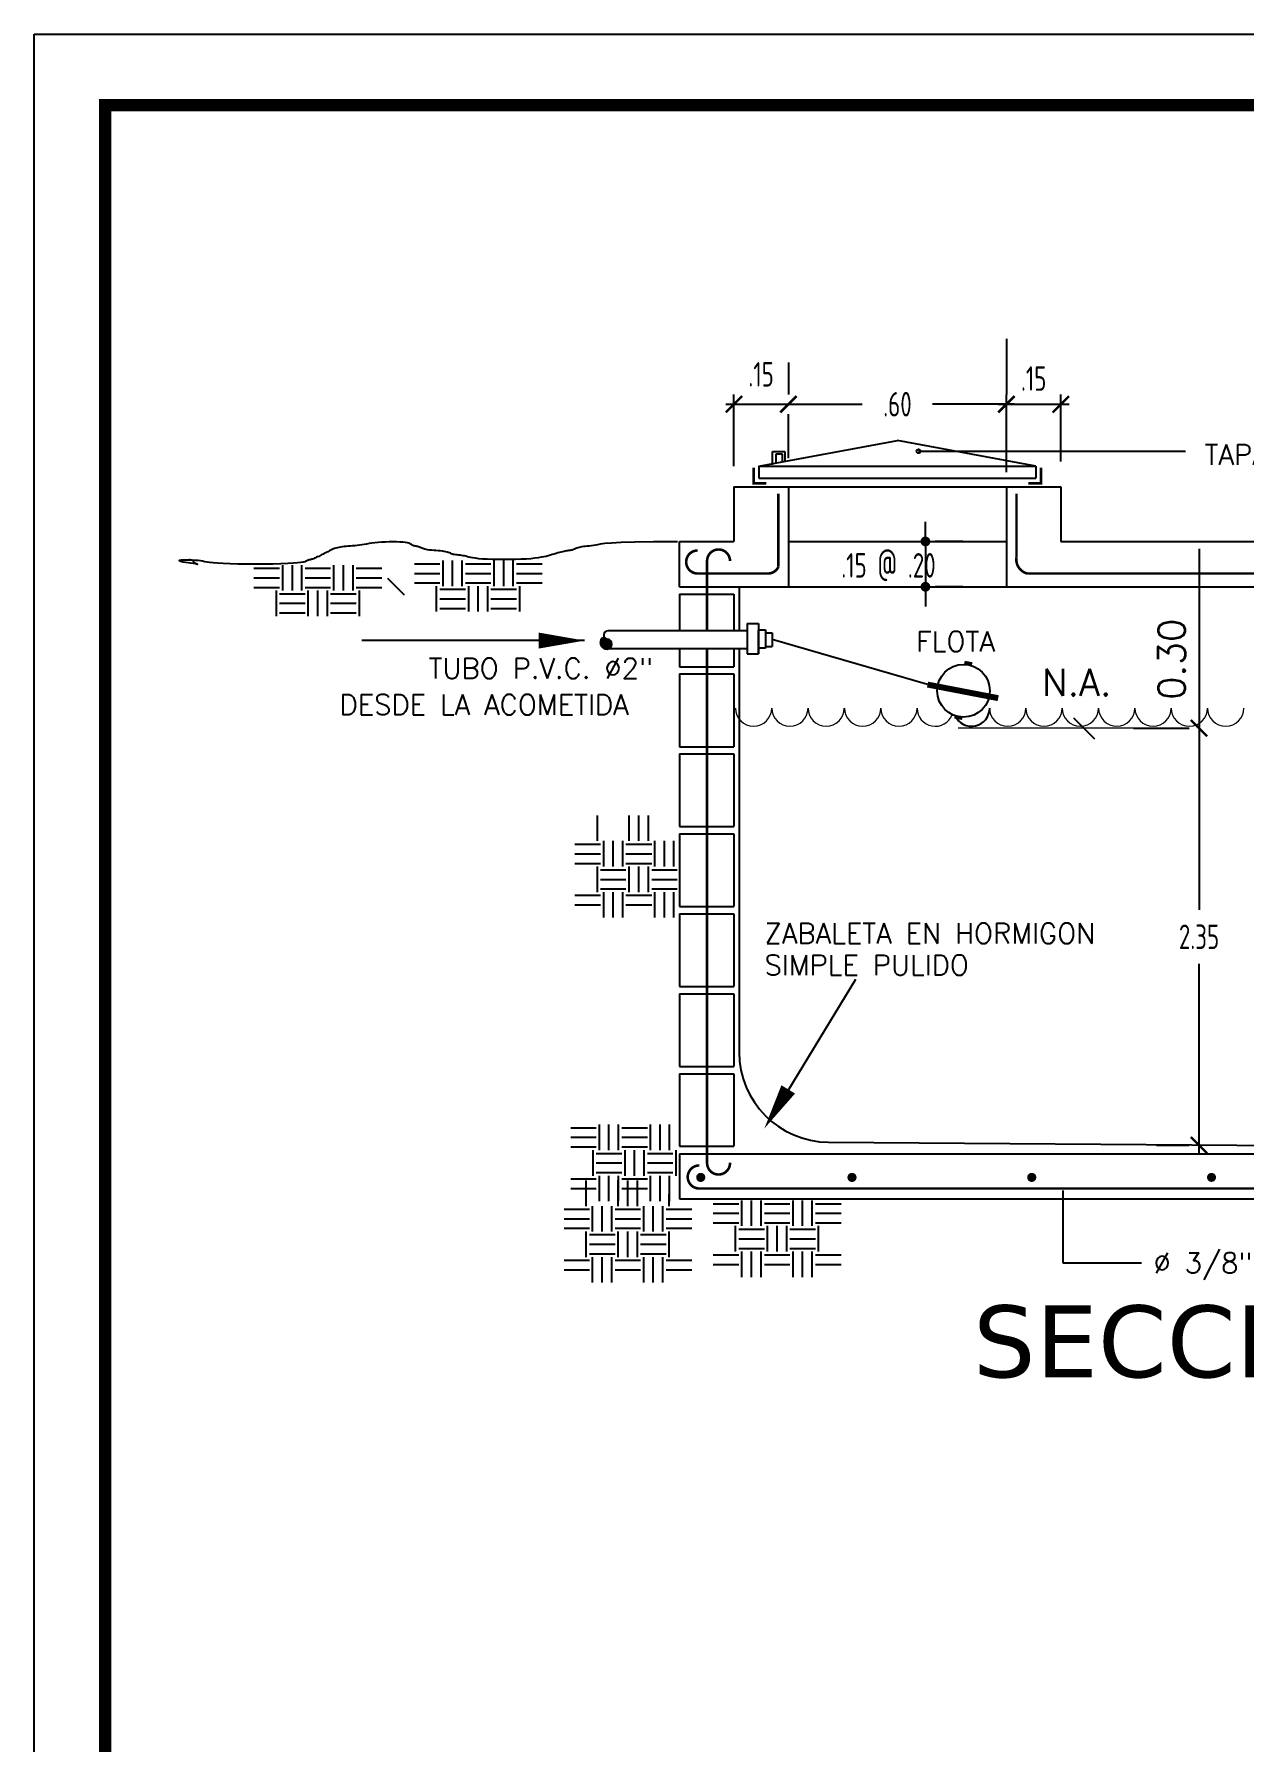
# Model space of a CAD drawing. Header units: feet. Extents: x 1019 to 2236, y -546 to 122.
# Drawn here: x 1054.27 to 1061.67, y -384.56 to -374.12 of the extents above; entities that cross this region are included whole.
import ezdxf
from ezdxf.enums import TextEntityAlignment as Align

# ---------------------------------------------------------------- set-up
doc = ezdxf.new("R2010")
doc.units = ezdxf.units.FT
doc.header["$LTSCALE"] = 0.05
doc.header["$MEASUREMENT"] = 0
doc.layers.add('CASCARON', color=9, linetype='Continuous', lineweight=20)
doc.layers.add('TEXTSANI', color=7, linetype='Continuous', lineweight=35)
for name, color, linetype in [('DIM', 10, 'Continuous'), ('DIN-SANT.', 7, 'Continuous'), ('ELEV-2PL', 31, 'Continuous'), ('MARCO', 1, 'Continuous'), ('OSCAR', 7, 'Continuous'), ('TEXTO-1', 2, 'Continuous')]:
    doc.layers.add(name, color=color, linetype=linetype)
doc.styles.add('Arch-Dim', font='romans.shx', dxfattribs={"width": 0.75})
doc.styles.add('DIM', font='DIM.shx', dxfattribs={"width": 0.8, "height": 0.15})
doc.styles.add('RD290', font='verdana.ttf', dxfattribs={"height": 0.38})
doc.dimstyles.new('DIM', dxfattribs={"dimtxt": 0.15, "dimasz": 0.06, "dimexe": 0.06, "dimexo": 0.4, "dimgap": 0.09, "dimtad": 0, "dimtih": 1, "dimtoh": 1, "dimzin": 0, "dimdsep": 46, "dimtxsty": 'DIM', "dimblk": 'DOT', "dimcen": 0.06, "dimdle": 0.05, "dimclrd": 1, "dimclre": 1, "dimclrt": 7, "dimaunit": 1, "dimadec": 3, "dimazin": 0, "dimtfac": 1, "dimtofl": 0, "dimtmove": 1, "dimatfit": 1, "dimldrblk": 'CLOSEDBLANK', "dimfxl": 0.06, "dimtolj": 1, "dimtzin": 0, "dimarcsym": 0})

# ---------------------------------------------------------------- blocks, each defined once
blk = doc.blocks.new('_ArchTick')
at = {"color": 0, "linetype": 'ByBlock', "const_width": 0.15}
blk.add_lwpolyline([(-0.5, -0.5), (0.5, 0.5)], dxfattribs=at)
blk = doc.blocks.new('*D75')
at = {"layer": 'Defpoints', "color": 0, "transparency": 16777216}
for p in [(1058.884, -376.315), (1060.217, -376.386), (1060.217, -376.386)]:
    blk.add_point(p, dxfattribs=at)
at = {"layer": 'DIN-SANT.', "color": 1, "lineweight": -2, "transparency": 16777216}
for p, q in [((1060.217, -375.986), (1060.217, -376.326)), ((1058.834, -376.386), (1059.335, -376.386)), ((1060.267, -376.386), (1059.766, -376.386)), ((1058.884, -376.715), (1058.884, -376.446))]:
    blk.add_line(p, q, dxfattribs=at)
at = {"layer": 'DIN-SANT.', "color": 1, "lineweight": -2, "transparency": 16777216, "xscale": 0.1, "yscale": 0.1, "zscale": 0.1, "rotation": 180}
blk.add_blockref('_ArchTick', (1058.884, -376.386), dxfattribs=at)
at = {"layer": 'DIN-SANT.', "color": 1, "lineweight": -2, "transparency": 16777216, "xscale": 0.1, "yscale": 0.1, "zscale": 0.1}
blk.add_blockref('_ArchTick', (1060.217, -376.386), dxfattribs=at)
at = {"layer": 'DIN-SANT.', "color": 7, "transparency": 16777216, "insert": (1059.551, -376.386), "char_height": 0.15, "attachment_point": 5, "style": 'DIM'}
blk.add_mtext('\\A1;.60', dxfattribs=at)
blk = doc.blocks.new('_ClosedBlank')
at = {"layer": 'DIM', "color": 0, "lineweight": -2}
for p, q in [((-1, 0.17), (0, 0)), ((-1, 0.17), (-1, -0.17)), ((0, 0), (-1, -0.17))]:
    blk.add_line(p, q, dxfattribs=at)
blk = doc.blocks.new('*D76')
at = {"layer": 'Defpoints', "color": 0, "transparency": 16777216}
for p in [(1058.884, -376.386), (1058.884, -376.53), (1058.551, -377.164)]:
    blk.add_point(p, dxfattribs=at)
at = {"layer": 'DIN-SANT.', "color": 1, "lineweight": -2, "transparency": 16777216}
for p, q in [((1058.884, -376.13), (1058.884, -376.326)), ((1058.501, -376.386), (1058.934, -376.386)), ((1058.551, -376.764), (1058.551, -376.326))]:
    blk.add_line(p, q, dxfattribs=at)
at = {"layer": 'DIN-SANT.', "color": 1, "lineweight": -2, "transparency": 16777216, "xscale": 0.1, "yscale": 0.1, "zscale": 0.1, "rotation": 180}
blk.add_blockref('_ArchTick', (1058.551, -376.386), dxfattribs=at)
at = {"layer": 'DIN-SANT.', "color": 1, "lineweight": -2, "transparency": 16777216, "xscale": 0.1, "yscale": 0.1, "zscale": 0.1}
blk.add_blockref('_ArchTick', (1058.884, -376.386), dxfattribs=at)
at = {"layer": 'DIN-SANT.', "color": 7, "transparency": 16777216, "insert": (1058.717, -376.203), "char_height": 0.15, "attachment_point": 5, "style": 'DIM'}
blk.add_mtext('\\A1;.15', dxfattribs=at)
blk = doc.blocks.new('*X20')
at = {"color": 0}
for p, q in [((5.5664, 9.1585), (5.5789, 9.171)), ((5.5664, 9.1567), (5.5798, 9.1702)), ((5.5665, 9.1551), (5.5808, 9.1694)), ((5.5666, 9.1605), (5.5781, 9.172)), ((5.5668, 9.1536), (5.5819, 9.1687)), ((5.5672, 9.1628), (5.5774, 9.1731)), ((5.5672, 9.1522), (5.5831, 9.1682)), ((5.5676, 9.1509), (5.5845, 9.1677)), ((5.5682, 9.1497), (5.586, 9.1675)), ((5.5686, 9.166), (5.5752, 9.1726)), ((5.5688, 9.1485), (5.5875, 9.1672)), ((5.5695, 9.1474), (5.5888, 9.1668)), ((5.5702, 9.1464), (5.5901, 9.1663)), ((5.5711, 9.1455), (5.5912, 9.1657)), ((5.572, 9.1446), (5.5923, 9.165)), ((5.5729, 9.1438), (5.5933, 9.1642)), ((5.5739, 9.143), (5.5942, 9.1633)), ((5.575, 9.1424), (5.595, 9.1624)), ((5.5762, 9.1417), (5.5958, 9.1613)), ((5.5774, 9.1412), (5.5964, 9.1602)), ((5.5787, 9.1407), (5.597, 9.159)), ((5.5801, 9.1404), (5.5974, 9.1577)), ((5.5816, 9.1401), (5.5978, 9.1563)), ((5.5832, 9.14), (5.598, 9.1547)), ((5.5851, 9.14), (5.598, 9.153)), ((5.5871, 9.1403), (5.5977, 9.1509)), ((5.5897, 9.1411), (5.5969, 9.1483))]:
    blk.add_line(p, q, dxfattribs=at)
blk = doc.blocks.new('*D82')
at = {"layer": 'Defpoints', "color": 0, "transparency": 16777216}
for p in [(1060.55, -376.386), (1060.217, -377.202), (1060.55, -377.136)]:
    blk.add_point(p, dxfattribs=at)
at = {"layer": 'DIN-SANT.', "color": 1, "lineweight": -2, "transparency": 16777216}
for p, q in [((1060.167, -376.386), (1060.6, -376.386)), ((1060.217, -376.802), (1060.217, -376.326)), ((1060.55, -376.736), (1060.55, -376.326))]:
    blk.add_line(p, q, dxfattribs=at)
at = {"layer": 'DIN-SANT.', "color": 1, "lineweight": -2, "transparency": 16777216, "xscale": 0.1, "yscale": 0.1, "zscale": 0.1, "rotation": 180}
blk.add_blockref('_ArchTick', (1060.217, -376.386), dxfattribs=at)
at = {"layer": 'DIN-SANT.', "color": 1, "lineweight": -2, "transparency": 16777216, "xscale": 0.1, "yscale": 0.1, "zscale": 0.1}
blk.add_blockref('_ArchTick', (1060.55, -376.386), dxfattribs=at)
at = {"layer": 'DIN-SANT.', "color": 7, "transparency": 16777216, "insert": (1060.384, -376.229), "char_height": 0.15, "attachment_point": 5, "style": 'DIM'}
blk.add_mtext('\\A1;.15', dxfattribs=at)
blk = doc.blocks.new('DOT')
at = {"color": 0, "linetype": 'ByBlock'}
blk.add_line((-0.5, 0), (-1, 0), dxfattribs=at)
at = {"color": 0, "linetype": 'ByBlock', "const_width": 0.5}
blk.add_lwpolyline([(-0.25, 0, 1), (0.25, 0, 1)], format="xyb", close=True, dxfattribs=at)
blk = doc.blocks.new('*D114')
at = {"layer": 'Defpoints', "color": 0, "transparency": 16777216}
for p in [(1059.551, -377.225), (1059.551, -377.502), (1059.722, -377.502)]:
    blk.add_point(p, dxfattribs=at)
at = {"layer": 'DIN-SANT.', "color": 1, "lineweight": -2, "transparency": 16777216}
for p, q in [((1059.722, -377.165), (1059.722, -377.105)), ((1059.722, -377.225), (1059.722, -377.502)), ((1059.951, -377.225), (1059.782, -377.225)), ((1059.951, -377.502), (1059.782, -377.502)), ((1059.722, -377.562), (1059.722, -377.622))]:
    blk.add_line(p, q, dxfattribs=at)
at = {"layer": 'DIN-SANT.', "color": 1, "lineweight": -2, "transparency": 16777216, "xscale": 0.06, "yscale": 0.06, "zscale": 0.06}
for p, rotation in [((1059.722, -377.225), 270), ((1059.722, -377.502), 90)]:
    blk.add_blockref('DOT', p, dxfattribs=dict(at, rotation=rotation))
at = {"layer": 'DIN-SANT.', "color": 7, "transparency": 16777216, "insert": (1059.496, -377.382), "char_height": 0.15, "attachment_point": 5, "style": 'DIM'}
blk.add_mtext('\\A1;.15 @ .20', dxfattribs=at)
blk = doc.blocks.new('_DOT')
at = {"color": 0, "linetype": 'ByBlock'}
blk.add_line((-0.5, 0), (-1, 0), dxfattribs=at)
at = {"color": 0, "linetype": 'ByBlock', "const_width": 0.5}
blk.add_lwpolyline([(-0.25, 0, 1), (0.25, 0, 1)], format="xyb", close=True, dxfattribs=at)
blk = doc.blocks.new('*D94')
at = {"layer": 'Defpoints', "color": 0, "transparency": 16777216}
for p in [(1061.395, -378.367), (1061.395, -380.916), (1061.535, -380.916)]:
    blk.add_point(p, dxfattribs=at)
at = {"layer": 'DIN-SANT.', "color": 1, "lineweight": -2, "transparency": 16777216}
for p, q in [((1060.995, -378.367), (1061.335, -378.367)), ((1061.395, -378.317), (1061.395, -379.477)), ((1061.395, -380.966), (1061.395, -379.807)), ((1061.135, -380.916), (1061.335, -380.916))]:
    blk.add_line(p, q, dxfattribs=at)
at = {"layer": 'DIN-SANT.', "color": 1, "lineweight": -2, "transparency": 16777216, "xscale": 0.1, "yscale": 0.1, "zscale": 0.1}
for p, rotation in [((1061.395, -378.367), 90), ((1061.395, -380.916), 270)]:
    blk.add_blockref('_ArchTick', p, dxfattribs=dict(at, rotation=rotation))
at = {"layer": 'DIN-SANT.', "color": 7, "transparency": 16777216, "insert": (1061.395, -379.642), "char_height": 0.15, "attachment_point": 5, "style": 'DIM'}
blk.add_mtext('\\A1;2.35', dxfattribs=at)

msp = doc.modelspace()

# ---------------------------------------------------------------- linework, layer by layer
at = {"linetype": 'Continuous'}
for p, q in [((1058.704, -376.765), (1059.551, -376.608)), ((1058.786, -376.756), (1058.786, -376.674)), ((1058.786, -376.674), (1058.863, -376.674)), ((1058.849, -376.692), (1058.808, -376.692)), ((1058.808, -376.692), (1058.808, -376.747)), ((1058.849, -376.738), (1058.849, -376.692)), ((1058.863, -376.674), (1058.863, -376.738)), ((1060.397, -376.765), (1059.551, -376.608)), ((1059.68, -376.673), (1061.312, -376.673)), ((1058.704, -376.765), (1060.397, -376.765)), ((1058.704, -376.765), (1058.704, -376.838)), ((1060.397, -376.765), (1060.397, -376.838)), ((1058.704, -376.838), (1060.397, -376.838)), ((1058.884, -377.225), (1060.217, -377.225)), ((1058.987, -377.225), (1059.476, -377.225)), ((1058.583, -377.502), (1058.583, -377.771)), ((1058.884, -377.502), (1060.217, -377.502)), ((1058.631, -377.727), (1058.701, -377.727)), ((1058.631, -377.727), (1058.631, -377.913)), ((1058.701, -377.727), (1058.701, -377.913)), ((1057.638, -377.831), (1056.275, -377.831)), ((1057.795, -377.771), (1057.78, -377.771)), ((1058.205, -377.771), (1057.795, -377.771)), ((1058.631, -377.771), (1058.205, -377.771)), ((1058.701, -377.766), (1058.744, -377.766)), ((1058.701, -377.913), (1058.701, -377.77)), ((1058.744, -377.766), (1058.744, -377.878)), ((1058.744, -377.783), (1058.785, -377.783)), ((1058.785, -377.783), (1058.785, -377.867)), ((1059.735, -378.1), (1058.785, -377.825)), ((1058.631, -377.882), (1057.778, -377.882)), ((1058.583, -377.882), (1058.583, -380.347)), ((1058.631, -377.913), (1058.701, -377.913)), ((1058.744, -377.878), (1058.701, -377.878)), ((1058.744, -377.867), (1058.785, -377.867)), ((1057.553, -380.81), (1057.709, -380.81)), ((1057.553, -380.868), (1057.709, -380.868)), ((1057.729, -380.947), (1057.729, -380.79)), ((1057.787, -380.947), (1057.787, -380.79)), ((1057.846, -380.947), (1057.846, -380.79)), ((1057.865, -380.81), (1058.022, -380.81)), ((1057.865, -380.868), (1058.022, -380.868)), ((1058.041, -380.947), (1058.041, -380.79)), ((1058.1, -380.947), (1058.1, -380.79)), ((1058.158, -380.947), (1058.158, -380.79)), ((1057.553, -380.927), (1057.709, -380.927)), ((1057.69, -381.103), (1057.69, -380.947)), ((1057.709, -380.966), (1057.865, -380.966)), ((1057.865, -380.927), (1058.022, -380.927)), ((1057.885, -381.103), (1057.885, -380.947)), ((1057.944, -381.103), (1057.944, -380.947)), ((1058.002, -381.103), (1058.002, -380.947)), ((1058.022, -380.966), (1058.178, -380.966)), ((1058.197, -381.103), (1058.197, -380.947)), ((1059.13, -380.898), (1064.76, -380.94)), ((1057.709, -381.025), (1057.865, -381.025)), ((1057.709, -381.083), (1057.865, -381.083)), ((1058.022, -381.025), (1058.178, -381.025)), ((1058.022, -381.083), (1058.178, -381.083)), ((1057.553, -381.122), (1057.709, -381.122)), ((1057.553, -381.181), (1057.709, -381.181)), ((1057.648, -381.288), (1057.648, -381.131)), ((1057.729, -381.259), (1057.729, -381.103)), ((1057.787, -381.259), (1057.787, -381.103)), ((1057.844, -381.288), (1057.844, -381.131)), ((1057.846, -381.259), (1057.846, -381.103)), ((1057.865, -381.122), (1058.022, -381.122)), ((1057.865, -381.181), (1058.022, -381.181)), ((1057.902, -381.288), (1057.902, -381.131)), ((1057.961, -381.288), (1057.961, -381.131)), ((1058.041, -381.259), (1058.041, -381.103)), ((1058.1, -381.259), (1058.1, -381.103)), ((1058.158, -381.259), (1058.158, -381.103)), ((1057.687, -381.444), (1057.687, -381.288)), ((1057.746, -381.444), (1057.746, -381.288)), ((1057.804, -381.444), (1057.804, -381.288)), ((1058, -381.444), (1058, -381.288)), ((1058.058, -381.444), (1058.058, -381.288)), ((1058.117, -381.444), (1058.117, -381.288)), ((1058.156, -381.288), (1058.156, -381.215)), ((1058.425, -381.274), (1058.581, -381.274)), ((1058.6, -381.41), (1058.6, -381.254)), ((1058.659, -381.41), (1058.659, -381.254)), ((1058.718, -381.41), (1058.718, -381.254)), ((1058.737, -381.274), (1058.893, -381.274)), ((1058.913, -381.41), (1058.913, -381.254)), ((1058.971, -381.41), (1058.971, -381.254)), ((1059.03, -381.41), (1059.03, -381.254)), ((1059.049, -381.274), (1059.206, -381.274)), ((1060.562, -381.194), (1060.562, -381.635)), ((1057.512, -381.307), (1057.668, -381.307)), ((1057.512, -381.366), (1057.668, -381.366)), ((1057.824, -381.307), (1057.98, -381.307)), ((1057.824, -381.366), (1057.98, -381.366)), ((1058.136, -381.307), (1058.293, -381.307)), ((1058.136, -381.366), (1058.293, -381.366)), ((1058.425, -381.332), (1058.581, -381.332)), ((1058.425, -381.391), (1058.581, -381.391)), ((1058.737, -381.332), (1058.893, -381.332)), ((1058.737, -381.391), (1058.893, -381.391)), ((1059.049, -381.332), (1059.206, -381.332)), ((1059.049, -381.391), (1059.206, -381.391)), ((1057.512, -381.424), (1057.668, -381.424)), ((1057.648, -381.6), (1057.648, -381.444)), ((1057.668, -381.463), (1057.824, -381.463)), ((1057.824, -381.424), (1057.98, -381.424)), ((1057.844, -381.6), (1057.844, -381.444)), ((1057.902, -381.6), (1057.902, -381.444)), ((1057.961, -381.6), (1057.961, -381.444)), ((1057.98, -381.463), (1058.136, -381.463)), ((1058.136, -381.424), (1058.293, -381.424)), ((1058.156, -381.6), (1058.156, -381.444)), ((1058.561, -381.567), (1058.561, -381.41)), ((1058.581, -381.43), (1058.737, -381.43)), ((1058.581, -381.488), (1058.737, -381.488)), ((1058.757, -381.567), (1058.757, -381.41)), ((1058.815, -381.567), (1058.815, -381.41)), ((1058.874, -381.567), (1058.874, -381.41)), ((1058.893, -381.43), (1059.049, -381.43)), ((1058.893, -381.488), (1059.049, -381.488)), ((1059.069, -381.567), (1059.069, -381.41)), ((1057.668, -381.522), (1057.824, -381.522)), ((1057.668, -381.581), (1057.824, -381.581)), ((1057.687, -381.756), (1057.687, -381.6)), ((1057.746, -381.756), (1057.746, -381.6)), ((1057.804, -381.756), (1057.804, -381.6)), ((1057.98, -381.522), (1058.136, -381.522)), ((1057.98, -381.581), (1058.136, -381.581)), ((1058, -381.756), (1058, -381.6)), ((1058.058, -381.756), (1058.058, -381.6)), ((1058.117, -381.756), (1058.117, -381.6)), ((1058.425, -381.586), (1058.581, -381.586)), ((1058.581, -381.547), (1058.737, -381.547)), ((1058.6, -381.723), (1058.6, -381.567)), ((1058.659, -381.723), (1058.659, -381.567)), ((1058.718, -381.723), (1058.718, -381.567)), ((1058.737, -381.586), (1058.893, -381.586)), ((1058.893, -381.547), (1059.049, -381.547)), ((1058.913, -381.723), (1058.913, -381.567)), ((1058.971, -381.723), (1058.971, -381.567)), ((1059.03, -381.723), (1059.03, -381.567)), ((1059.049, -381.586), (1059.206, -381.586)), ((1057.512, -381.62), (1057.668, -381.62)), ((1057.512, -381.678), (1057.668, -381.678)), ((1057.824, -381.62), (1057.98, -381.62)), ((1057.824, -381.678), (1057.98, -381.678)), ((1058.136, -381.62), (1058.293, -381.62)), ((1058.136, -381.678), (1058.293, -381.678)), ((1058.425, -381.645), (1058.581, -381.645)), ((1058.737, -381.645), (1058.893, -381.645)), ((1059.049, -381.645), (1059.206, -381.645)), ((1060.562, -381.635), (1061.043, -381.635))]:
    msp.add_line(p, q, dxfattribs=at)
at = {"color": 31, "linetype": 'Continuous'}
for p, q in [((1055.616, -377.389), (1055.772, -377.389)), ((1055.792, -377.525), (1055.792, -377.369)), ((1055.851, -377.525), (1055.851, -377.369)), ((1055.909, -377.525), (1055.909, -377.369)), ((1055.929, -377.389), (1056.085, -377.389)), ((1056.104, -377.525), (1056.104, -377.369)), ((1056.163, -377.525), (1056.163, -377.369)), ((1056.222, -377.525), (1056.222, -377.369)), ((1056.241, -377.389), (1056.397, -377.389)), ((1056.597, -377.361), (1056.753, -377.361)), ((1056.597, -377.42), (1056.753, -377.42)), ((1056.773, -377.498), (1056.773, -377.342)), ((1056.831, -377.498), (1056.831, -377.342)), ((1056.89, -377.498), (1056.89, -377.342)), ((1056.909, -377.361), (1057.065, -377.361)), ((1056.909, -377.42), (1057.065, -377.42)), ((1057.085, -377.498), (1057.085, -377.342)), ((1057.143, -377.498), (1057.143, -377.342)), ((1057.202, -377.498), (1057.202, -377.342)), ((1057.222, -377.361), (1057.378, -377.361)), ((1057.222, -377.42), (1057.378, -377.42)), ((1055.616, -377.447), (1055.772, -377.447)), ((1055.616, -377.506), (1055.772, -377.506)), ((1055.753, -377.682), (1055.753, -377.525)), ((1055.929, -377.447), (1056.085, -377.447)), ((1055.929, -377.506), (1056.085, -377.506)), ((1055.948, -377.682), (1055.948, -377.525)), ((1056.007, -377.682), (1056.007, -377.525)), ((1056.065, -377.682), (1056.065, -377.525)), ((1056.241, -377.447), (1056.397, -377.447)), ((1056.241, -377.506), (1056.397, -377.506)), ((1056.261, -377.682), (1056.261, -377.525)), ((1056.537, -377.554), (1056.434, -377.451)), ((1056.597, -377.478), (1056.753, -377.478)), ((1056.733, -377.654), (1056.733, -377.498)), ((1056.753, -377.517), (1056.909, -377.517)), ((1056.909, -377.478), (1057.065, -377.478)), ((1056.929, -377.654), (1056.929, -377.498)), ((1056.987, -377.654), (1056.987, -377.498)), ((1057.046, -377.654), (1057.046, -377.498)), ((1057.065, -377.517), (1057.222, -377.517)), ((1057.222, -377.478), (1057.378, -377.478)), ((1057.241, -377.654), (1057.241, -377.498)), ((1055.772, -377.545), (1055.929, -377.545)), ((1055.772, -377.603), (1055.929, -377.603)), ((1056.085, -377.545), (1056.241, -377.545)), ((1056.085, -377.603), (1056.241, -377.603)), ((1056.753, -377.576), (1056.909, -377.576)), ((1056.753, -377.635), (1056.909, -377.635)), ((1057.065, -377.576), (1057.222, -377.576)), ((1057.065, -377.635), (1057.222, -377.635)), ((1055.772, -377.662), (1055.929, -377.662)), ((1056.085, -377.662), (1056.241, -377.662)), ((1060.627, -378.303), (1060.755, -378.431)), ((1057.716, -379.056), (1057.716, -378.9)), ((1057.911, -379.056), (1057.911, -378.9)), ((1057.97, -379.056), (1057.97, -378.9)), ((1058.028, -379.056), (1058.028, -378.9)), ((1057.579, -379.076), (1057.735, -379.076)), ((1057.755, -379.213), (1057.755, -379.056)), ((1057.813, -379.213), (1057.813, -379.056)), ((1057.872, -379.213), (1057.872, -379.056)), ((1057.891, -379.076), (1058.048, -379.076)), ((1058.067, -379.213), (1058.067, -379.056)), ((1058.126, -379.213), (1058.126, -379.056)), ((1058.184, -379.213), (1058.184, -379.056)), ((1057.579, -379.134), (1057.735, -379.134)), ((1057.579, -379.193), (1057.735, -379.193)), ((1057.891, -379.134), (1058.048, -379.134)), ((1057.891, -379.193), (1058.048, -379.193)), ((1057.716, -379.369), (1057.716, -379.213)), ((1057.735, -379.232), (1057.891, -379.232)), ((1057.735, -379.291), (1057.891, -379.291)), ((1057.911, -379.369), (1057.911, -379.213)), ((1057.97, -379.369), (1057.97, -379.213)), ((1058.028, -379.369), (1058.028, -379.213)), ((1058.048, -379.232), (1058.204, -379.232)), ((1058.048, -379.291), (1058.204, -379.291)), ((1057.579, -379.388), (1057.735, -379.388)), ((1057.735, -379.349), (1057.891, -379.349)), ((1057.755, -379.525), (1057.755, -379.369)), ((1057.813, -379.525), (1057.813, -379.369)), ((1057.872, -379.525), (1057.872, -379.369)), ((1057.891, -379.388), (1058.048, -379.388)), ((1058.048, -379.349), (1058.204, -379.349)), ((1058.067, -379.525), (1058.067, -379.369)), ((1058.126, -379.525), (1058.126, -379.369)), ((1058.184, -379.525), (1058.184, -379.369)), ((1057.579, -379.447), (1057.735, -379.447)), ((1057.891, -379.447), (1058.048, -379.447))]:
    msp.add_line(p, q, dxfattribs=at)
msp.add_lwpolyline([(1058.206, -377.227), (1058.059, -377.228), (1057.946, -377.229), (1057.862, -377.232), (1057.802, -377.235), (1057.761, -377.238), (1057.734, -377.241), (1057.717, -377.245), (1057.704, -377.247), (1057.692, -377.25), (1057.679, -377.251), (1057.666, -377.253), (1057.654, -377.254), (1057.642, -377.255), (1057.631, -377.256), (1057.621, -377.257), (1057.612, -377.259), (1057.604, -377.261), (1057.597, -377.263), (1057.591, -377.265), (1057.585, -377.268), (1057.58, -377.27), (1057.576, -377.273), (1057.571, -377.275), (1057.566, -377.277), (1057.561, -377.278), (1057.555, -377.279), (1057.549, -377.28), (1057.542, -377.281), (1057.535, -377.282), (1057.528, -377.283), (1057.52, -377.284), (1057.512, -377.286), (1057.503, -377.288), (1057.493, -377.29), (1057.484, -377.293), (1057.474, -377.295), (1057.463, -377.298), (1057.452, -377.302), (1057.44, -377.305), (1057.429, -377.309), (1057.416, -377.312), (1057.403, -377.316), (1057.388, -377.319), (1057.372, -377.322), (1057.354, -377.325), (1057.333, -377.328), (1057.309, -377.331), (1057.281, -377.333), (1057.25, -377.334), (1057.216, -377.335), (1057.181, -377.336), (1057.144, -377.336), (1057.109, -377.336), (1057.074, -377.335), (1057.042, -377.334), (1057.014, -377.333), (1056.991, -377.331), (1056.971, -377.328), (1056.955, -377.326), (1056.942, -377.323), (1056.93, -377.32), (1056.921, -377.318), (1056.912, -377.315), (1056.904, -377.313), (1056.895, -377.312), (1056.886, -377.31), (1056.877, -377.309), (1056.868, -377.308), (1056.859, -377.307), (1056.85, -377.307), (1056.842, -377.305), (1056.835, -377.304), (1056.829, -377.302), (1056.822, -377.3), (1056.817, -377.297), (1056.811, -377.295), (1056.804, -377.292), (1056.797, -377.29), (1056.789, -377.288), (1056.779, -377.286), (1056.768, -377.284), (1056.755, -377.283), (1056.742, -377.282), (1056.728, -377.281), (1056.715, -377.28), (1056.702, -377.279), (1056.689, -377.278), (1056.678, -377.277), (1056.669, -377.275), (1056.661, -377.273), (1056.654, -377.27), (1056.648, -377.268), (1056.643, -377.265), (1056.638, -377.263), (1056.633, -377.261), (1056.628, -377.259), (1056.623, -377.257), (1056.617, -377.256), (1056.612, -377.255), (1056.606, -377.254), (1056.601, -377.253), (1056.596, -377.252), (1056.591, -377.251), (1056.587, -377.25), (1056.584, -377.248), (1056.582, -377.246), (1056.579, -377.243), (1056.575, -377.241), (1056.57, -377.238), (1056.563, -377.236), (1056.554, -377.233), (1056.542, -377.232), (1056.526, -377.23), (1056.508, -377.229), (1056.487, -377.228), (1056.466, -377.228), (1056.443, -377.228), (1056.42, -377.229), (1056.397, -377.23), (1056.376, -377.232), (1056.356, -377.233), (1056.337, -377.236), (1056.32, -377.238), (1056.304, -377.241), (1056.289, -377.243), (1056.275, -377.246), (1056.261, -377.248), (1056.247, -377.25), (1056.233, -377.251), (1056.219, -377.252), (1056.206, -377.253), (1056.193, -377.254), (1056.18, -377.255), (1056.168, -377.256), (1056.156, -377.257), (1056.145, -377.259), (1056.135, -377.261), (1056.126, -377.263), (1056.117, -377.265), (1056.109, -377.268), (1056.102, -377.271), (1056.094, -377.275), (1056.087, -377.278), (1056.08, -377.281), (1056.074, -377.285), (1056.067, -377.288), (1056.06, -377.291), (1056.053, -377.295), (1056.046, -377.298), (1056.039, -377.302), (1056.032, -377.305), (1056.026, -377.309), (1056.019, -377.312), (1056.012, -377.316), (1056.005, -377.319), (1055.998, -377.322), (1055.992, -377.325), (1055.986, -377.328), (1055.98, -377.331), (1055.974, -377.333), (1055.969, -377.334), (1055.965, -377.336), (1055.961, -377.337), (1055.957, -377.337), (1055.953, -377.338), (1055.949, -377.339), (1055.946, -377.341), (1055.942, -377.342), (1055.939, -377.344), (1055.934, -377.346), (1055.927, -377.349), (1055.917, -377.351), (1055.903, -377.354), (1055.883, -377.356), (1055.857, -377.358), (1055.823, -377.36), (1055.781, -377.362), (1055.733, -377.363), (1055.68, -377.363), (1055.626, -377.363), (1055.571, -377.363), (1055.518, -377.363), (1055.47, -377.362), (1055.428, -377.36), (1055.394, -377.358), (1055.367, -377.356), (1055.346, -377.354), (1055.329, -377.351), (1055.315, -377.349), (1055.302, -377.346), (1055.289, -377.344), (1055.275, -377.342), (1055.258, -377.341), (1055.239, -377.34), (1055.22, -377.339), (1055.201, -377.339), (1055.185, -377.339), (1055.171, -377.34), (1055.162, -377.341), (1055.158, -377.342), (1055.161, -377.344), (1055.169, -377.346), (1055.182, -377.349), (1055.197, -377.351), (1055.213, -377.354), (1055.229, -377.356), (1055.244, -377.358), (1055.256, -377.36), (1055.264, -377.362), (1055.268, -377.363), (1055.27, -377.363), (1055.269, -377.363), (1055.267, -377.363), (1055.263, -377.362), (1055.259, -377.36), (1055.255, -377.358), (1055.252, -377.355), (1055.25, -377.352), (1055.247, -377.348), (1055.244, -377.345), (1055.24, -377.342), (1055.234, -377.34), (1055.227, -377.338), (1055.217, -377.338)], dxfattribs=at)
at = {"linetype": 'Continuous'}
msp.add_lwpolyline([(1057.358, -377.831, 0.0975, 0, 0), (1057.638, -377.831, 0, 0, 0)], format="xyseb", dxfattribs=at)
msp.add_circle((1059.68, -376.673), 0.0122, dxfattribs=at)
for centre, radius, start, end in [((1057.773, -377.844), 0.039, 112.3661, 276.8714), ((1057.773, -377.844), 0.0388, 112.3298, 276.8714), ((1057.78, -377.797), 0.0251, 91.5041, 263.1286), ((1057.78, -377.797), 0.0251, 206.4221, 263.1286), ((1057.774, -377.852), 0.0307, 276.8714, 83.1286), ((1057.774, -377.852), 0.0306, 276.8714, 83.1286), ((1059.134, -380.347), 0.551, 180, 269.5262)]:
    msp.add_arc(centre, radius, start, end, dxfattribs=at)
at = {"layer": 'CASCARON', "color": 11}
msp.add_line((1061.105, -378.367), (1059.923, -378.367), dxfattribs=at)
for points, const_width in [([(1058.672, -376.774), (1058.672, -376.87), (1058.749, -376.87)], 0.0159), ([(1060.429, -376.774), (1060.429, -376.87), (1060.352, -376.87)], 0.0159), ([(1058.315, -377.421), (1058.756, -377.421)], 0.0159), ([(1058.387, -377.771), (1058.387, -377.347)], 0.0159), ([(1060.345, -377.421), (1065.342, -377.421)], 0.0159), ([(1058.387, -381.025), (1058.387, -377.882)], 0.0159), ([(1059.735, -378.1), (1060.167, -378.183)], 0.0364), ([(1058.342, -381.181), (1065.35, -381.181)], 0.0159)]:
    msp.add_lwpolyline(points, dxfattribs=dict(at, const_width=const_width))
at = {"layer": 'CASCARON', "color": 11, "const_width": 0.0159}
for points in [[(1058.823, -376.933), (1058.823, -377.38, -0.302551), (1058.756, -377.421, 1.042326)], [(1060.345, -377.421, -0.392907), (1060.279, -377.321), (1060.279, -376.933)], [(1058.33, -377.28, 1.020939), (1058.332, -377.421, -1.042326)], [(1058.527, -377.344, 1.020939), (1058.387, -377.347, -1.042326)], [(1058.339, -381.04, 1.020939), (1058.342, -381.181, -1.042326)], [(1058.387, -381.025, 1.020939), (1058.527, -381.023, -1.042326)]]:
    msp.add_lwpolyline(points, format="xyb", dxfattribs=at)
at = {"layer": 'CASCARON', "color": 11, "const_width": 0.0278}
for points in [[(1058.362, -381.113, -1), (1058.334, -381.113, -1)], [(1059.259, -381.113, 1), (1059.287, -381.113, 1)], [(1060.358, -381.113, 1), (1060.386, -381.113, 1)], [(1061.458, -381.113, 1), (1061.485, -381.113, 1)]]:
    msp.add_lwpolyline(points, format="xyb", close=True, dxfattribs=at)
at = {"layer": 'CASCARON', "color": 11}
for centre, end in [((1058.671, -378.244), 0), ((1058.893, -378.244), 0), ((1059.115, -378.244), 0), ((1059.338, -378.244), 0), ((1059.56, -378.244), 0), ((1059.782, -378.244), 339.2362), ((1060.225, -378.244), 0), ((1060.447, -378.244), 0), ((1060.669, -378.244), 0), ((1060.892, -378.244), 0), ((1061.114, -378.244), 0), ((1061.336, -378.244), 0), ((1061.558, -378.244), 0)]:
    msp.add_arc(centre, 0.111, 180, end, dxfattribs=at)
at = {"layer": 'DIM', "ltscale": 0.5}
msp.add_line((1061.395, -377.27), (1061.395, -378.599), dxfattribs=at)
at = {"layer": 'DIM', "ltscale": 0.2}
msp.add_line((1058.819, -380.686), (1059.297, -379.902), dxfattribs=at)
msp.add_lwpolyline([(1058.883, -380.575, 0.0975, 0, 0), (1058.737, -380.814, 0, 0, 0)], format="xyseb", dxfattribs=at)
at = {"layer": 'ELEV-2PL', "ltscale": 0.1}
for p, q in [((1058.551, -376.891), (1060.55, -376.891)), ((1058.551, -376.891), (1058.551, -377.225)), ((1058.884, -376.891), (1058.884, -377.502)), ((1060.217, -376.891), (1060.217, -377.502)), ((1060.55, -376.891), (1060.55, -377.225)), ((1058.218, -377.502), (1058.218, -377.225)), ((1058.218, -377.225), (1058.551, -377.225)), ((1060.55, -377.225), (1065.475, -377.225)), ((1058.218, -377.502), (1058.884, -377.502)), ((1060.217, -377.502), (1065.475, -377.502)), ((1058.218, -377.547), (1058.218, -377.771)), ((1058.218, -377.547), (1058.551, -377.547)), ((1058.551, -377.547), (1058.551, -377.771)), ((1058.218, -377.882), (1058.218, -377.991)), ((1058.551, -377.882), (1058.551, -377.991)), ((1058.218, -377.991), (1058.551, -377.991)), ((1058.218, -378.035), (1058.218, -378.48)), ((1058.218, -378.035), (1058.551, -378.035)), ((1058.551, -378.035), (1058.551, -378.48)), ((1058.218, -378.48), (1058.551, -378.48)), ((1058.218, -378.524), (1058.218, -378.968)), ((1058.218, -378.524), (1058.551, -378.524)), ((1058.551, -378.524), (1058.551, -378.968)), ((1058.218, -378.968), (1058.551, -378.968)), ((1058.218, -379.013), (1058.218, -379.457)), ((1058.218, -379.013), (1058.551, -379.013)), ((1058.551, -379.013), (1058.551, -379.457)), ((1058.218, -379.457), (1058.551, -379.457)), ((1058.218, -379.502), (1058.218, -379.946)), ((1058.218, -379.502), (1058.551, -379.502)), ((1058.551, -379.502), (1058.551, -379.946)), ((1058.218, -379.946), (1058.551, -379.946)), ((1058.218, -379.99), (1058.218, -380.435)), ((1058.218, -379.99), (1058.551, -379.99)), ((1058.551, -379.99), (1058.551, -380.435)), ((1058.218, -380.435), (1058.551, -380.435)), ((1058.218, -380.479), (1058.551, -380.479)), ((1058.218, -380.479), (1058.218, -380.923)), ((1058.551, -380.479), (1058.551, -380.923)), ((1058.218, -380.923), (1058.551, -380.923)), ((1058.218, -380.968), (1065.475, -380.968)), ((1058.218, -380.968), (1058.218, -381.245)), ((1058.218, -380.968), (1058.218, -381.245)), ((1058.218, -381.245), (1065.475, -381.245))]:
    msp.add_line(p, q, dxfattribs=at)
at = {"layer": 'MARCO'}
msp.add_lwpolyline([(1054.272, -374.123), (1118.772, -374.123), (1118.772, -416.123), (1054.272, -416.123)], close=True, dxfattribs=at)
at = {"layer": 'MARCO', "const_width": 0.075}
msp.add_lwpolyline([(1111.6, -374.557), (1054.706, -374.557), (1054.706, -415.689), (1111.6, -415.689)], close=True, dxfattribs=at)
at = {"layer": 'OSCAR', "const_width": 0.0485}
for points in [[(1059.982, -377.981), (1059.986, -377.959)], [(1059.925, -378.296), (1059.922, -378.312)]]:
    msp.add_lwpolyline(points, dxfattribs=at)
at = {"layer": 'OSCAR'}
msp.add_circle((1059.955, -378.138), 0.161, dxfattribs=at)
msp.add_arc((1060.004, -378.244), 0.111, 205.0149, 0, dxfattribs=at)

# ---------------------------------------------------------------- block references
at = {"linetype": 'Continuous', "xscale": 2.221489973668422, "yscale": 2.221489973668422, "zscale": 2.221489973668422}
msp.add_blockref('*X20', (1045.368, -398.187), dxfattribs=at)

# ---------------------------------------------------------------- texts
at = {"layer": 'DIN-SANT.', "style": 'Arch-Dim'}
msp.add_text('0.30', height=0.1647, rotation=90, dxfattribs=at).set_placement((1061.31, -378.192, 0.029))
at = {"layer": 'TEXTO-1', "style": 'RD290'}
msp.add_text('SECCION', height=0.4395, dxfattribs=at).set_placement((1060.013, -382.335))
at = {"layer": 'TEXTSANI', "ltscale": 0.05, "style": 'Arch-Dim'}
for s, height, p in [('TAPA DE HIERRO', 0.12351, (1061.429, -376.756)), ('FLOTA', 0.1235, (1059.665, -377.898)), ('TUBO P.V.C. %%C2"', 0.12351, (1056.684, -378.062)), ('N.A.', 0.1647, (1060.435, -378.168)), ('ZABALETA EN HORMIGON', 0.12351, (1058.738, -379.683)), ('SIMPLE PULIDO', 0.12351, (1058.738, -379.877)), ('%%C 3/8"@ 0.25 A.D.', 0.12351, (1061.117, -381.698))]:
    msp.add_text(s, height=height, dxfattribs=at).set_placement(p)
msp.add_text('DESDE LA ACOMETIDA', height=0.12351, dxfattribs=at).set_placement((1057.907, -378.285), align=Align.RIGHT)

# ---------------------------------------------------------------- dimensions: what is measured, and where the dimension line sits
at = {"layer": 'DIN-SANT.'}
dim = msp.add_linear_dim(base=(1060.217, -376.386), p1=(1058.884, -376.315), p2=(1060.217, -376.386), text='.60', dimstyle='DIM', override={"dimasz": 0.1, "dimblk1": 'ArchTick', "dimblk2": 'ArchTick', "dimsah": 1}, dxfattribs=at)
dim.commit()
dim.dimension.update_dxf_attribs({"geometry": '*D75', "text_midpoint": (1059.551, -376.386)})
for base, p1, p2, picture, middle in [((1058.884, -376.386), (1058.551, -377.164), (1058.884, -376.53), '*D76', (1058.717, -376.203)), ((1060.55, -376.386), (1060.217, -377.202), (1060.55, -377.136), '*D82', (1060.384, -376.229))]:
    dim = msp.add_linear_dim(base=base, p1=p1, p2=p2, text='.15', dimstyle='DIM', override={"dimasz": 0.1, "dimblk1": 'ArchTick', "dimblk2": 'ArchTick', "dimsah": 1}, dxfattribs=at)
    dim.commit()
    dim.dimension.update_dxf_attribs({"geometry": picture, "text_midpoint": middle, "dimtype": 160})
dim = msp.add_linear_dim(base=(1059.722, -377.502), p1=(1059.551, -377.225), p2=(1059.551, -377.502), angle=270, text='.15 @ .20', dimstyle='DIM', dxfattribs=at)
dim.commit()
dim.dimension.update_dxf_attribs({"geometry": '*D114', "text_midpoint": (1059.496, -377.382), "dimtype": 161})
dim = msp.add_linear_dim(base=(1061.395, -380.916), p1=(1061.395, -378.367), p2=(1061.535, -380.916), angle=90, text='2.35', dimstyle='DIM', override={"dimasz": 0.1, "dimblk1": 'ArchTick', "dimblk2": 'ArchTick', "dimsah": 1}, dxfattribs=at)
dim.commit()
dim.dimension.update_dxf_attribs({"geometry": '*D94', "text_midpoint": (1061.395, -379.642)})

doc.saveas('drawing.dxf')
